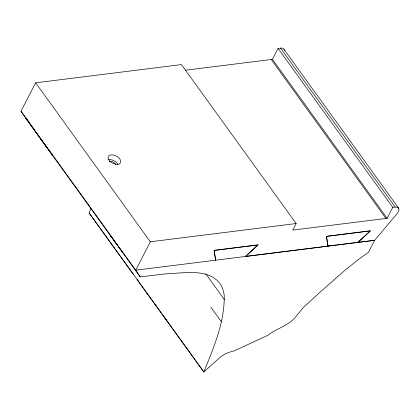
<?xml version="1.0" encoding="UTF-8"?>
<svg xmlns="http://www.w3.org/2000/svg" width="420" height="420" viewBox="0 0 420 420"><rect width="100%" height="100%" fill="white"/><g stroke="black" fill="none" stroke-linecap="round" stroke-linejoin="round"><path stroke-width="0.63" d="M137.456 280.098L203.805 371.936C208.735 360.176 213.413 348.322 217.45 336.221C221.555 323.09 224.542 309.246 224.217 295.465C223.745 291.853 222.799 288.288 221.041 285.08C209.528 267.503 183.593 273.326 165.974 273.83L140.17 276.854L118.099 246.267L119.159 247.737M133.334 274.281L89.103 212.987L90.814 208.777M41.186 139.692L21 111.232L35.637 82.824L181.456 64.591L296.163 223.54L292.787 230.097L387.13 218.3L392.763 207.375L395.225 207.065A7.607 4.011 -35.8 0 1 397.183 213.549L374.677 240.303L368.456 252.373L359.772 258.505L345.445 269.803L322.214 290.241L303.555 307.235L294.341 318.413C287.086 326.104 276.029 328.808 267.803 335.328L233.798 351.083L232.748 351.104L225.971 353.498L221.387 356.276L203.805 371.936L89.103 212.987M296.163 223.54L150.344 241.778L135.707 270.186L140.17 276.854M185.194 70.255L272.423 59.346L278.05 48.421L280.518 48.111A7.607 4.011 -35.8 0 1 284.293 50.316M245.516 256.394L257.906 244.981L214.179 250.451L215.712 260.122M328.052 246.073L357.856 242.345L370.251 230.937L326.524 236.402L328.052 246.073L327.285 245.012M116.419 243.936L117.863 245.941L25.463 117.899L26.103 117.826M25.463 117.899L28.975 121.8M44.063 143.677L44.693 144.548M46.247 146.706L46.951 147.677M110.644 235.935L110.36 235.547M110.455 235.672L112.151 238.03M41.79 140.527L41.601 140.259M46.804 147.472L49.408 151.079M121.065 250.378L122.724 252.672M41.113 139.587L40.819 139.178M43.019 142.233L40.472 138.7M51.56 154.061L50.736 152.922M110.791 236.14L111.038 236.486M116.608 244.198L116.351 243.841M45.087 145.089L45.407 145.541M42.735 141.834L42.614 141.666M50.447 152.523L49.76 151.567M43.166 142.427L43.486 142.874M43.963 143.54L43.297 142.616M115.421 242.555L114.975 241.941M117.017 244.771L116.76 244.409M120.047 248.966L119.831 248.666M398.69 208.252L283.983 49.298M43.874 143.409L44.074 143.687M45.113 145.131L44.903 144.842L45.974 146.328L45.581 145.777M45.465 145.619L45.796 146.076M48.657 150.04L49.04 150.57M112.891 239.053L113.358 239.699M113.715 240.193L114.083 240.702M115.442 242.587L116.282 243.747L116.072 243.458M118.115 246.288L118.393 246.677M119.742 248.546L119.374 248.036M280.518 48.111L395.225 207.065M278.05 48.421L392.763 207.375M272.423 59.346L387.13 218.3M271.231 59.498L385.938 218.447M205.774 273.845L224.501 299.791M210.777 307.067L221.519 321.951M35.637 82.824L150.344 241.778M21 111.232L135.707 270.186L374.677 240.303L357.929 242.393L370.519 230.8L326.366 236.318L327.92 246.146L245.59 256.442L258.174 244.85L214.027 250.367L215.581 260.19M46.121 146.528L46.688 147.31M115.306 242.398L115.516 242.686M42.126 140.989L42.352 141.298M137.141 279.552L138.169 280.985M146.459 292.467L147.152 293.428M154.234 303.24L154.828 304.059M155.421 304.883L156.041 305.744M163.391 315.929L166.173 319.783M167.066 321.017L167.522 321.652M174.778 331.711L175.135 332.204M108.129 159.626A6.846 4.037 27.3 0 1 117.905 164.462M109.358 161.506A4.184 2.468 27.3 0 1 115.61 164.388M40.409 138.611L40.409 138.611M51.975 154.639L51.744 154.313L51.975 154.639M109.625 161.033A6.846 4.037 27.3 0 0 120.425 162.866A6.846 4.037 27.3 0 0 113.132 154.975A6.846 4.037 27.3 0 0 109.625 161.033"/></g></svg>
